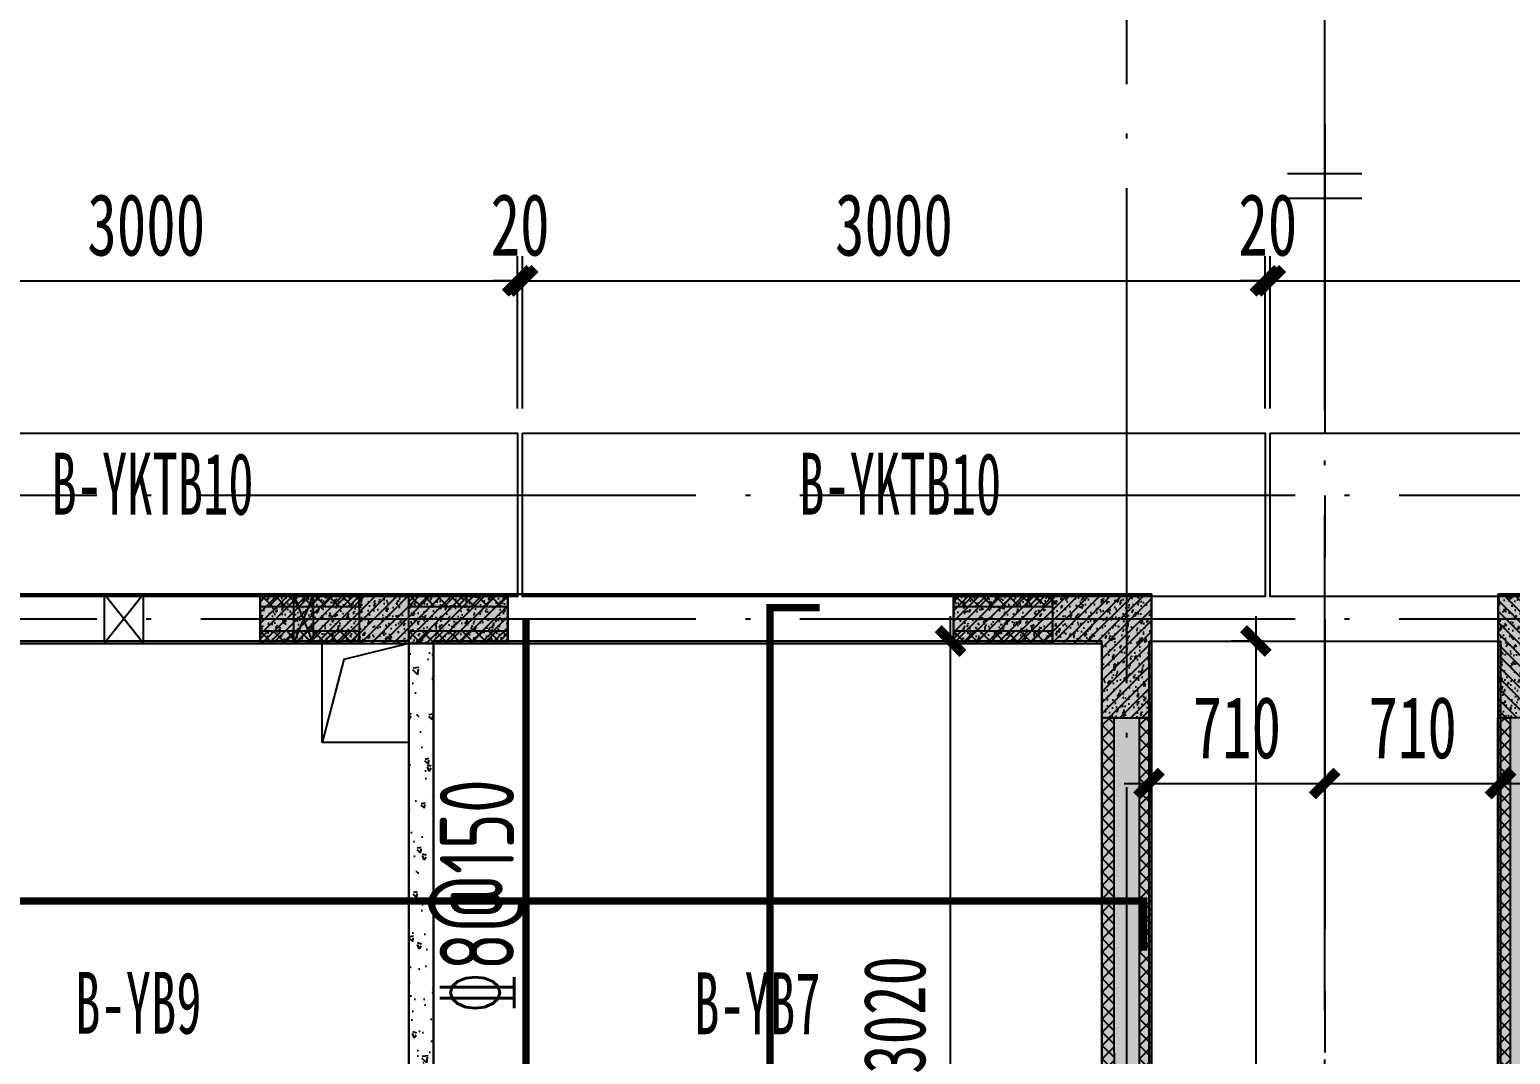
# Model space of a CAD drawing. Extents: x -3200779283 to -8106663, y 659664 to 1123462.
# Drawn here: x -8155031 to -8149051, y 1015179 to 1019318 of the extents above; entities that cross this region are included whole.
import ezdxf
from ezdxf.enums import TextEntityAlignment as Align

# ---------------------------------------------------------------- set-up
doc = ezdxf.new("R2010")
doc.units = 0
doc.header["$LTSCALE"] = 1000
doc.header["$MEASUREMENT"] = 0
for name, pattern in [('120-墙体$0$CONTINOUS', [0]), ('3#-轴线$0$DOTE', [2.42, 2, -0.2, 0.02, -0.2]), ('3#4#5#$0$DASH', [0.35, 0.25, -0.1]), ('4#-标准层$0$CENTER', [2, 1.25, -0.25, 0.25, -0.25]), ('DASH', [0.35, 0.25, -0.1])]:
    doc.linetypes.add(name, pattern=pattern)
doc.layers.get('Defpoints').update_dxf_attribs({"color": 30, "linetype": 'DASH'})
for name, color, linetype in [('120-墙体$0$S-SLAB-HOLE', 5, 'Continuous'), ('120-墙体$0$S-WALL', 40, 'Continuous'), ('120-墙体$0$S-WALL-BEAM', 120, 'Continuous'), ('120-墙体$0$S-WALL-COLU', 252, '120-墙体$0$CONTINOUS'), ('120-墙体$0$S-WALL-COLU-HATC', 16, 'Continuous'), ('120-墙体$0$S-WALL-HATC', 253, 'Continuous'), ('120-墙体$0$提结构条件', 7, 'Continuous'), ('120-墙体$0$暖-首层和标准层暖通套管_TZ$0$H-暖洞-剪力墙', 6, 'Continuous'), ('120-墙体$0$暖-首层和标准层暖通套管_TZ$0$H-暖洞-穿梁', 3, 'Continuous'), ('3#-轴线$0$A-ANNO-DOTE', 10, '3#-轴线$0$DOTE'), ('3#4#5#$0$PC-SLAB', 6, '3#4#5#$0$DASH'), ('3#4#5#$0$S-ANNO-TEXT', 7, 'Continuous'), ('3#4#5#$0$S-DIMS-SLAB', 120, 'Continuous'), ('3#4#5#$0$S-PC-FQ-WYQ', 4, 'Continuous'), ('3#4#5#$0$S-PC-SLAB', 6, 'Continuous'), ('3#4#5#$0$S-WALL-HATC', 253, 'Continuous'), ('3#4#5#$0$可计入现浇段', 60, 'Continuous'), ('4#-标准层$0$THIN', 7, 'Continuous'), ('S-ANNO-TEXT', 7, 'Continuous'), ('S-REIN', 1, 'Continuous')]:
    doc.layers.add(name, color=color, linetype=linetype)
doc.layers.add('提资不打印', color=2, linetype='Continuous', plot=False)
doc.styles.add('3#4#5#$0$外部参照 1$0$宋体', font='', dxfattribs={"width": 0.8})
doc.styles.add('3#4#5#$0$楷体', font='', dxfattribs={"width": 0.7})
doc.styles.add('FromPkpm', font='Pkpmeng', dxfattribs={"width": 0.7, "bigfont": 'Pkpmchn'})
doc.styles.get('3#4#5#$0$外部参照 1$0$宋体').set_extended_font_data('SimSun')
doc.styles.get('3#4#5#$0$楷体').set_extended_font_data('KaiTi_GB2312')
doc.dimstyles.new('3#4#5#$0$TSSD_100_100', dxfattribs={"dimtxt": 250, "dimasz": 100, "dimexe": 100, "dimexo": 250, "dimgap": 100, "dimtad": 1, "dimdec": 0, "dimzin": 0, "dimdsep": 46, "dimtxsty": '3#4#5#$0$楷体', "dimblk": '3#4#5#$0$_ArchTick', "dimcen": 0, "dimdle": 100, "dimclrt": 7, "dimadec": 0, "dimazin": 0, "dimtfac": 1, "dimtdec": 0, "dimtix": 1, "dimtmove": 2, "dimatfit": 3, "dimfxl": 1, "dimtolj": 1, "dimtzin": 0, "dimarcsym": 0})

# ---------------------------------------------------------------- blocks, each defined once
blk = doc.blocks.new('jf')
at = {"layer": 'S-REIN', "const_width": 30}
for points in [[(-8149118.8, 1005775.6), (-8149318.8, 1005775.6), (-8149318.8, 1016983.1), (-8149118.8, 1016983.1)], [(-8155846.8, 1015598), (-8155846.8, 1015798), (-8147810.5, 1015798), (-8147810.5, 1015598)]]:
    blk.add_lwpolyline(points, dxfattribs=at)
at = {"layer": '提资不打印', "color": 2, "const_width": 30}
blk.add_lwpolyline([(-8150304.5, 1013738), (-8150304.5, 1016938)], dxfattribs=at)
at = {"layer": '提资不打印', "lineweight": 25, "style": 'FromPkpm', "width": 0.7}
blk.add_text('%%1328@150', height=300, rotation=90, dxfattribs=at).set_placement((-8150352.7, 1015338))
blk = doc.blocks.new('3#4#5#$0$B-YWQ6')
at = {"layer": '3#4#5#$0$S-PC-FQ-WYQ'}
h = blk.add_hatch(dxfattribs=at)
h.set_pattern_fill('ANSI37', color=256, scale=12, angle=90)
h.set_pattern_definition([(135, (-989707.843, 842389.808), (-26.9407684, -26.9407684), []), (225, (-989707.843, 842389.808), (26.9407684, -26.9407684), [])])
h.paths.add_polyline_path([(-127905.3, 326688.4), (-127855.3, 326688.4), (-127855.4, 329388.4), (-127905.4, 329388.4)])
h.paths.add_polyline_path([(-127855.2, 326488.4), (-127905.2, 326488.4), (-127905.2, 326388.4), (-127855.2, 326388.4)])
h = blk.add_hatch(dxfattribs=at)
h.set_pattern_fill('ANSI37', color=256, scale=12, angle=90)
h.set_pattern_definition([(135, (-989557.843, 842389.808), (-26.9407684, -26.9407684), []), (225, (-989557.843, 842389.808), (26.9407684, -26.9407684), [])])
h.paths.add_polyline_path([(-127755.2, 326388.4), (-127705.2, 326388.4), (-127705.4, 329388.4), (-127755.4, 329388.4)])
h = blk.add_hatch(dxfattribs=at)
h.set_pattern_fill('ANSI37', color=256, scale=12, angle=90)
h.set_pattern_definition([(135, (-989707.604, 838589.808), (-26.9407684, -26.9407684), []), (225, (-989707.604, 838589.808), (26.9407684, -26.9407684), [])])
h.paths.add_polyline_path([(-127905.4, 325038.3), (-127855.4, 325038.3), (-127855.2, 325688.4), (-127905.2, 325688.4)])
h = blk.add_hatch(dxfattribs=at)
h.set_pattern_fill('ANSI37', color=256, scale=12, angle=90)
h.set_pattern_definition([(135, (-989557.604, 838589.808), (-26.9407684, -26.9407684), []), (225, (-989557.604, 838589.808), (26.9407684, -26.9407684), [])])
h.paths.add_polyline_path([(-127755.4, 325038.3), (-127705.4, 325038.3), (-127705.2, 325688.4), (-127755.2, 325688.4)])
for p, q in [((-127906, 326688.4), (-127855.3, 326688.4)), ((-127905.2, 326488.4), (-127855.2, 326488.4))]:
    blk.add_line(p, q, dxfattribs=at)
blk.add_lwpolyline([(-127855.3, 326688.4), (-127855.4, 329388.4), (-127905.4, 329388.4), (-127905.2, 326388.4), (-127855.2, 326388.4), (-127855.2, 326488.4)], dxfattribs=at)
for points in [[(-127905.4, 329388.4), (-127705.4, 329388.4), (-127705.2, 326388.4), (-127905.2, 326388.4)], [(-127755.2, 326388.4), (-127705.2, 326388.4), (-127705.4, 329388.4), (-127755.4, 329388.4)], [(-127905.4, 326388.4), (-127705.2, 326388.4), (-127705.2, 325688.4), (-127905.4, 325688.4)], [(-127905.4, 325038.3), (-127855.4, 325038.3), (-127855.2, 325688.4), (-127905.2, 325688.4)], [(-127905.2, 325688.4), (-127705.2, 325688.4), (-127705.4, 325038.3), (-127905.4, 325038.3)], [(-127755.4, 325038.3), (-127705.4, 325038.3), (-127705.2, 325688.4), (-127755.2, 325688.4)]]:
    blk.add_lwpolyline(points, close=True, dxfattribs=at)
blk = doc.blocks.new('3#4#5#$0$B-YWQ4')
at = {"layer": '3#4#5#$0$S-PC-FQ-WYQ'}
h = blk.add_hatch(dxfattribs=at)
h.set_pattern_fill('ANSI37', color=256, scale=12, angle=180)
h.set_pattern_definition([(225, (-649357.165, -531964.018), (26.9407684, -26.9407684), []), (315, (-649357.165, -531964.018), (26.9407684, 26.9407684), [])])
h.paths.add_polyline_path([(-135005.8, 329838.4), (-135005.8, 329888.4), (-135605.8, 329888.4), (-135605.8, 329838.4)])
h = blk.add_hatch(dxfattribs=at)
h.set_pattern_fill('ANSI37', color=256, scale=12, angle=180)
h.set_pattern_definition([(225, (-646857.172, -531964.016), (26.9407684, -26.9407684), []), (315, (-646857.172, -531964.016), (26.9407684, 26.9407684), [])])
h.paths.add_polyline_path([(-132505.8, 329838.4), (-132505.8, 329888.4), (-133505.8, 329888.4), (-133505.8, 329838.4)])
h = blk.add_hatch(dxfattribs=at)
h.set_pattern_fill('ANSI37', color=256, scale=12, angle=180)
h.set_pattern_definition([(225, (-644507.274, -531964.016), (26.9407684, -26.9407684), []), (315, (-644507.274, -531964.016), (26.9407684, 26.9407684), [])])
h.paths.add_polyline_path([(-130905.9, 329838.4), (-130905.9, 329888.4), (-131305.8, 329888.4), (-131305.8, 329838.4)])
h = blk.add_hatch(dxfattribs=at)
h.set_pattern_fill('ANSI37', color=256, scale=12, angle=180)
h.set_pattern_definition([(225, (-649357.165, -532114.018), (26.9407684, -26.9407684), []), (315, (-649357.165, -532114.018), (26.9407684, 26.9407684), [])])
h.paths.add_polyline_path([(-135005.8, 329688.4), (-135005.8, 329738.4), (-135605.8, 329738.4), (-135605.8, 329688.4)])
h = blk.add_hatch(dxfattribs=at)
h.set_pattern_fill('ANSI37', color=256, scale=12, angle=180)
h.set_pattern_definition([(225, (-646857.172, -532114.016), (26.9407684, -26.9407684), []), (315, (-646857.172, -532114.016), (26.9407684, 26.9407684), [])])
h.paths.add_polyline_path([(-132505.8, 329688.4), (-132505.8, 329738.4), (-133505.8, 329738.4), (-133505.8, 329688.4)])
h = blk.add_hatch(dxfattribs=at)
h.set_pattern_fill('ANSI37', color=256, scale=12, angle=180)
h.set_pattern_definition([(225, (-644507.274, -532114.016), (26.9407684, -26.9407684), []), (315, (-644507.274, -532114.016), (26.9407684, 26.9407684), [])])
h.paths.add_polyline_path([(-130905.9, 329688.4), (-130905.9, 329738.4), (-131305.8, 329738.4), (-131305.8, 329688.4)])
for points in [[(-135005.8, 329838.4), (-135005.8, 329888.4), (-135605.8, 329888.4), (-135605.8, 329838.4)], [(-135605.8, 329688.4), (-135605.8, 329888.4), (-135005.8, 329888.4), (-135005.8, 329688.4)], [(-135005.8, 329888.4), (-133505.8, 329888.4), (-133505.8, 329688.4), (-135005.8, 329688.4)], [(-132505.8, 329838.4), (-132505.8, 329888.4), (-133505.8, 329888.4), (-133505.8, 329838.4)], [(-133505.8, 329688.4), (-133505.8, 329888.4), (-132505.8, 329888.4), (-132505.8, 329688.4)], [(-132505.8, 329888.4), (-131305.8, 329888.4), (-131305.8, 329688.4), (-132505.8, 329688.4)], [(-130905.9, 329838.4), (-130905.9, 329888.4), (-131305.8, 329888.4), (-131305.8, 329838.4)], [(-131305.8, 329688.4), (-131305.8, 329888.4), (-130905.9, 329888.4), (-130905.9, 329688.4)], [(-135005.8, 329688.4), (-135005.8, 329738.4), (-135605.8, 329738.4), (-135605.8, 329688.4)], [(-132505.8, 329688.4), (-132505.8, 329738.4), (-133505.8, 329738.4), (-133505.8, 329688.4)], [(-130905.9, 329688.4), (-130905.9, 329738.4), (-131305.8, 329738.4), (-131305.8, 329688.4)]]:
    blk.add_lwpolyline(points, close=True, dxfattribs=at)
blk = doc.blocks.new('3#4#5#$0$B-YWQ5')
at = {"layer": '3#4#5#$0$S-PC-FQ-WYQ'}
h = blk.add_hatch(dxfattribs=at)
h.set_pattern_fill('ANSI37', color=256, scale=12, angle=180)
h.set_pattern_definition([(225, (-643907.263, -531964.016), (26.9407684, -26.9407684), []), (315, (-643907.263, -531964.016), (26.9407684, 26.9407684), [])])
h.paths.add_polyline_path([(-130305.8, 329838.4), (-130305.8, 329888.4), (-130705.8, 329888.4), (-130705.8, 329838.4)])
h = blk.add_hatch(dxfattribs=at)
h.set_pattern_fill('ANSI37', color=256, scale=12, angle=180)
h.set_pattern_definition([(225, (-641707.172, -531964.02), (26.9407684, -26.9407684), []), (315, (-641707.172, -531964.02), (26.9407684, 26.9407684), [])])
h.paths.add_polyline_path([(-128105.8, 329838.4), (-128105.8, 329888.4), (-128505.8, 329888.4), (-128505.8, 329838.4)])
h = blk.add_hatch(dxfattribs=at)
h.set_pattern_fill('ANSI37', color=256, scale=12, angle=180)
h.set_pattern_definition([(225, (-643907.263, -532114.016), (26.9407684, -26.9407684), []), (315, (-643907.263, -532114.016), (26.9407684, 26.9407684), [])])
h.paths.add_polyline_path([(-130305.8, 329688.4), (-130305.8, 329738.4), (-130705.8, 329738.4), (-130705.8, 329688.4)])
h = blk.add_hatch(dxfattribs=at)
h.set_pattern_fill('ANSI37', color=256, scale=12, angle=180)
h.set_pattern_definition([(225, (-641707.172, -532114.02), (26.9407684, -26.9407684), []), (315, (-641707.172, -532114.02), (26.9407684, 26.9407684), [])])
h.paths.add_polyline_path([(-128105.8, 329688.4), (-128105.8, 329738.4), (-128505.8, 329738.4), (-128505.8, 329688.4)])
for points in [[(-130305.8, 329838.4), (-130305.8, 329888.4), (-130705.8, 329888.4), (-130705.8, 329838.4)], [(-130705.8, 329688.4), (-130705.8, 329888.4), (-130305.8, 329888.4), (-130305.8, 329688.4)], [(-130305.8, 329888.4), (-128505.8, 329888.4), (-128505.8, 329688.4), (-130305.8, 329688.4)], [(-128105.8, 329838.4), (-128105.8, 329888.4), (-128505.8, 329888.4), (-128505.8, 329838.4)], [(-128505.8, 329688.4), (-128505.8, 329888.4), (-128105.8, 329888.4), (-128105.8, 329688.4)], [(-130305.8, 329688.4), (-130305.8, 329738.4), (-130705.8, 329738.4), (-130705.8, 329688.4)], [(-128105.8, 329688.4), (-128105.8, 329738.4), (-128505.8, 329738.4), (-128505.8, 329688.4)]]:
    blk.add_lwpolyline(points, close=True, dxfattribs=at)
blk = doc.blocks.new('3#4#5#$0$A$C53EF3948')
at = {"layer": '3#4#5#$0$可计入现浇段'}
blk.add_lwpolyline([(17300.2, 0), (17300.2, 0), (17300.2, 0), (17100.2, 0), (17100.2, 0), (17100.2, 0), (17100.2, -200), (17300.2, -200), (17300.2, 0)], dxfattribs=at)
at = {"layer": '3#4#5#$0$S-PC-FQ-WYQ'}
for name, p in [('3#4#5#$0$B-YWQ4', (148006, -329888.4)), ('3#4#5#$0$B-YWQ5', (148006, -329888.4)), ('3#4#5#$0$B-YWQ6', (148005.5, -329888.5))]:
    blk.add_blockref(name, p, dxfattribs=at)
at = {"layer": '3#4#5#$0$S-PC-FQ-WYQ', "xscale": -1}
blk.add_blockref('3#4#5#$0$B-YWQ6', (-106005.9, -329888.5), dxfattribs=at)
blk = doc.blocks.new('3#4#5#$0$ban3')
at = {"layer": '3#4#5#$0$S-WALL-HATC', "ltscale": 100}
h = blk.add_hatch(dxfattribs=at)
h.set_pattern_fill('AR-CONC', color=256, scale=25, angle=-270, style=0)
h.set_pattern_definition([(140, (0, 0), (15.688034, 179.315046), [18.75, -206.25]), (85, (0, 0), (-188.04803, -34.68783), [15, -165]), (190.4514, (1.3, 14.94), (-172.359886, 144.627345), [15.93505, -175.28553]), (136.1842, (-50, 0), (41.37975, 266.81026), [28.125, -309.375]), (186.6356, (-46.55, 22.23), (-243.52947, 233.66568), [23.90257, -262.92825]), (81.1842, (-50, 0), (-243.52965, 233.66549), [22.5, -247.5]), (111, (-37.5, 25), (100.654723, 149.226763), [18.75, -206.25]), (56, (-37.5, 25), (-181.28751, 60.82883), [15, -165]), (161.4514, (-29.11, 37.44), (-80.632624, 210.05566), [15.93505, -175.28553]), (127.5, (0, 0), (-83.2234635, 3.039964), [0, -163, 0, -167.5, 0, -165.625]), (97.5, (0, 0), (-98.602928, 65.767384), [0, -95.5, 0, -159.25, 0, -63.125]), (57.5, (0, -55.75), (5.638718, 133.455609), [0, -62.5, 0, -195, 0, -258.75]), (47.5, (0, -80.75), (-25.026246, 145.796542), [0, -81.25, 0, -129.5, 0, -183.75])])
h.paths.add_polyline_path([(-216732, 412975), (-216832, 412975), (-216832, 409975), (-216732, 409975)])
h.paths.add_polyline_path([(-214532, 412975), (-214632, 412975), (-214632, 409975), (-214532, 409975)])
at = {"layer": '3#4#5#$0$S-PC-SLAB'}
for points in [[(-214632, 409965), (-214632, 412985), (-216732, 412985), (-216732, 409965)], [(-211832, 409965), (-211832, 412985), (-214532, 412985), (-214532, 409965)]]:
    blk.add_lwpolyline(points, close=True, dxfattribs=at)
at = {"layer": '3#4#5#$0$S-WALL-HATC', "ltscale": 100}
blk.add_lwpolyline([(-214532, 409975), (-214532, 412975), (-214632, 412975), (-214632, 409975)], close=True, dxfattribs=at)
blk = doc.blocks.new('3#4#5#$0$_ArchTick')
at = {"color": 0, "linetype": 'ByBlock', "const_width": 0.4}
blk.add_lwpolyline([(-0.5, -0.5), (0.5, 0.5)], dxfattribs=at)
blk = doc.blocks.new('*D795')
at = {"layer": '3#4#5#$0$S-DIMS-SLAB', "color": 0, "lineweight": -2, "transparency": 16777216}
for p, q in [((166385.4, 162465), (166385.4, 165685)), ((166746.8, 165585), (166285.4, 165585)), ((166746.8, 162565), (166285.4, 162565))]:
    blk.add_line(p, q, dxfattribs=at)
at = {"layer": 'Defpoints', "color": 0, "transparency": 16777216}
for p in [(166385.4, 165585), (166996.8, 165585), (166996.8, 162565)]:
    blk.add_point(p, dxfattribs=at)
at = {"layer": '3#4#5#$0$S-DIMS-SLAB', "color": 0, "lineweight": -2, "transparency": 16777216, "xscale": 100, "yscale": 100, "zscale": 100}
for p, rotation in [((166385.4, 165585), 90), ((166385.4, 162565), 270)]:
    blk.add_blockref('3#4#5#$0$_ArchTick', p, dxfattribs=dict(at, rotation=rotation))
at = {"layer": '3#4#5#$0$S-DIMS-SLAB', "color": 7, "transparency": 16777216, "insert": (166160.4, 164075), "char_height": 250, "attachment_point": 5, "rotation": 90, "style": '3#4#5#$0$楷体'}
blk.add_mtext('\\A1;3020', dxfattribs=at)
blk = doc.blocks.new('*D877')
at = {"layer": '3#4#5#$0$S-DIMS-SLAB', "color": 0, "lineweight": -2, "transparency": 16777216}
for p, q in [((164894.7, 329798.5), (164894.7, 324678.5)), ((164923.5, 329698.5), (164794.7, 329698.5)), ((164923.5, 324778.5), (164794.7, 324778.5))]:
    blk.add_line(p, q, dxfattribs=at)
at = {"layer": 'Defpoints', "color": 0, "transparency": 16777216}
for p in [(165173.5, 329698.5), (164894.7, 324778.5), (165173.5, 324778.5)]:
    blk.add_point(p, dxfattribs=at)
at = {"layer": '3#4#5#$0$S-DIMS-SLAB', "color": 0, "lineweight": -2, "transparency": 16777216, "xscale": 100, "yscale": 100, "zscale": 100}
for p, rotation in [((164894.7, 329698.5), 90), ((164894.7, 324778.5), 270)]:
    blk.add_blockref('3#4#5#$0$_ArchTick', p, dxfattribs=dict(at, rotation=rotation))
at = {"layer": '3#4#5#$0$S-DIMS-SLAB', "color": 7, "transparency": 16777216, "insert": (164669.7, 327238.5), "char_height": 250, "attachment_point": 5, "rotation": 90, "style": '3#4#5#$0$楷体'}
blk.add_mtext('\\A1;4920', dxfattribs=at)
blk = doc.blocks.new('*D878')
at = {"layer": '3#4#5#$0$S-DIMS-SLAB', "color": 0, "lineweight": -2, "transparency": 16777216}
for p, q in [((165173.1, 329448.5), (165173.1, 329022.9)), ((165883.5, 329448.5), (165883.5, 329022.9)), ((165073.1, 329122.9), (165983.5, 329122.9))]:
    blk.add_line(p, q, dxfattribs=at)
at = {"layer": 'Defpoints', "color": 0, "transparency": 16777216}
for p in [(165173.1, 329698.5), (165883.5, 329698.5), (165883.5, 329122.9)]:
    blk.add_point(p, dxfattribs=at)
at = {"layer": '3#4#5#$0$S-DIMS-SLAB', "color": 0, "lineweight": -2, "transparency": 16777216, "xscale": 100, "yscale": 100, "zscale": 100, "rotation": 180}
blk.add_blockref('3#4#5#$0$_ArchTick', (165173.1, 329122.9), dxfattribs=at)
at = {"layer": '3#4#5#$0$S-DIMS-SLAB', "color": 0, "lineweight": -2, "transparency": 16777216, "xscale": 100, "yscale": 100, "zscale": 100}
blk.add_blockref('3#4#5#$0$_ArchTick', (165883.5, 329122.9), dxfattribs=at)
at = {"layer": '3#4#5#$0$S-DIMS-SLAB', "color": 7, "transparency": 16777216, "insert": (165528.3, 329347.9), "char_height": 250, "attachment_point": 5, "style": '3#4#5#$0$楷体'}
blk.add_mtext('\\A1;710', dxfattribs=at)
blk = doc.blocks.new('*D918')
at = {"layer": '3#4#5#$0$S-DIMS-SLAB', "color": 0, "lineweight": -2, "transparency": 16777216}
for p, q in [((158913.2, 330638.4), (158913.2, 331253.5)), ((161913.2, 330638.4), (161913.2, 331253.5)), ((158813.2, 331153.5), (162013.2, 331153.5))]:
    blk.add_line(p, q, dxfattribs=at)
at = {"layer": 'Defpoints', "color": 0, "transparency": 16777216}
for p in [(161913.2, 331153.5), (158913.2, 330388.4), (161913.2, 330388.4)]:
    blk.add_point(p, dxfattribs=at)
at = {"layer": '3#4#5#$0$S-DIMS-SLAB', "color": 0, "lineweight": -2, "transparency": 16777216, "xscale": 100, "yscale": 100, "zscale": 100, "rotation": 180}
blk.add_blockref('3#4#5#$0$_ArchTick', (158913.2, 331153.5), dxfattribs=at)
at = {"layer": '3#4#5#$0$S-DIMS-SLAB', "color": 0, "lineweight": -2, "transparency": 16777216, "xscale": 100, "yscale": 100, "zscale": 100}
blk.add_blockref('3#4#5#$0$_ArchTick', (161913.2, 331153.5), dxfattribs=at)
at = {"layer": '3#4#5#$0$S-DIMS-SLAB', "color": 7, "transparency": 16777216, "insert": (160413.2, 331378.5), "char_height": 250, "attachment_point": 5, "style": '3#4#5#$0$楷体'}
blk.add_mtext('\\A1;3000', dxfattribs=at)
blk = doc.blocks.new('*D919')
at = {"layer": '3#4#5#$0$S-DIMS-SLAB', "color": 0, "lineweight": -2, "transparency": 16777216}
for p, q in [((161913.2, 330638.4), (161913.2, 331253.5)), ((161933.2, 330638.4), (161933.2, 331253.5)), ((161913.2, 331153.5), (161813.2, 331153.5)), ((161913.2, 331153.5), (161933.2, 331153.5)), ((161933.2, 331153.5), (162033.2, 331153.5))]:
    blk.add_line(p, q, dxfattribs=at)
at = {"layer": 'Defpoints', "color": 0, "transparency": 16777216}
for p in [(161933.2, 331153.5), (161913.2, 330388.4), (161933.2, 330388.4)]:
    blk.add_point(p, dxfattribs=at)
at = {"layer": '3#4#5#$0$S-DIMS-SLAB', "color": 0, "lineweight": -2, "transparency": 16777216, "xscale": 100, "yscale": 100, "zscale": 100}
blk.add_blockref('3#4#5#$0$_ArchTick', (161913.2, 331153.5), dxfattribs=at)
at = {"layer": '3#4#5#$0$S-DIMS-SLAB', "color": 0, "lineweight": -2, "transparency": 16777216, "xscale": 100, "yscale": 100, "zscale": 100, "rotation": 180}
blk.add_blockref('3#4#5#$0$_ArchTick', (161933.2, 331153.5), dxfattribs=at)
at = {"layer": '3#4#5#$0$S-DIMS-SLAB', "color": 7, "transparency": 16777216, "insert": (161923.2, 331378.5), "char_height": 250, "attachment_point": 5, "style": '3#4#5#$0$楷体'}
blk.add_mtext('\\A1;20', dxfattribs=at)
blk = doc.blocks.new('*D920')
at = {"layer": '3#4#5#$0$S-DIMS-SLAB', "color": 0, "lineweight": -2, "transparency": 16777216}
for p, q in [((161933.2, 330638.4), (161933.2, 331253.5)), ((164933.2, 330638.4), (164933.2, 331253.5)), ((161833.2, 331153.5), (165033.2, 331153.5))]:
    blk.add_line(p, q, dxfattribs=at)
at = {"layer": 'Defpoints', "color": 0, "transparency": 16777216}
for p in [(164933.2, 331153.5), (161933.2, 330388.4), (164933.2, 330388.4)]:
    blk.add_point(p, dxfattribs=at)
at = {"layer": '3#4#5#$0$S-DIMS-SLAB', "color": 0, "lineweight": -2, "transparency": 16777216, "xscale": 100, "yscale": 100, "zscale": 100, "rotation": 180}
blk.add_blockref('3#4#5#$0$_ArchTick', (161933.2, 331153.5), dxfattribs=at)
at = {"layer": '3#4#5#$0$S-DIMS-SLAB', "color": 0, "lineweight": -2, "transparency": 16777216, "xscale": 100, "yscale": 100, "zscale": 100}
blk.add_blockref('3#4#5#$0$_ArchTick', (164933.2, 331153.5), dxfattribs=at)
at = {"layer": '3#4#5#$0$S-DIMS-SLAB', "color": 7, "transparency": 16777216, "insert": (163433.2, 331378.5), "char_height": 250, "attachment_point": 5, "style": '3#4#5#$0$楷体'}
blk.add_mtext('\\A1;3000', dxfattribs=at)
blk = doc.blocks.new('*D921')
at = {"layer": '3#4#5#$0$S-DIMS-SLAB', "color": 0, "lineweight": -2, "transparency": 16777216}
for p, q in [((164933.2, 330638.4), (164933.2, 331253.5)), ((164953.2, 330638.4), (164953.2, 331253.5)), ((164933.2, 331153.5), (164833.2, 331153.5)), ((164933.2, 331153.5), (164953.2, 331153.5)), ((164953.2, 331153.5), (165053.2, 331153.5))]:
    blk.add_line(p, q, dxfattribs=at)
at = {"layer": 'Defpoints', "color": 0, "transparency": 16777216}
for p in [(164953.2, 331153.5), (164933.2, 330388.4), (164953.2, 330388.4)]:
    blk.add_point(p, dxfattribs=at)
at = {"layer": '3#4#5#$0$S-DIMS-SLAB', "color": 0, "lineweight": -2, "transparency": 16777216, "xscale": 100, "yscale": 100, "zscale": 100}
blk.add_blockref('3#4#5#$0$_ArchTick', (164933.2, 331153.5), dxfattribs=at)
at = {"layer": '3#4#5#$0$S-DIMS-SLAB', "color": 0, "lineweight": -2, "transparency": 16777216, "xscale": 100, "yscale": 100, "zscale": 100, "rotation": 180}
blk.add_blockref('3#4#5#$0$_ArchTick', (164953.2, 331153.5), dxfattribs=at)
at = {"layer": '3#4#5#$0$S-DIMS-SLAB', "color": 7, "transparency": 16777216, "insert": (164943.2, 331378.5), "char_height": 250, "attachment_point": 5, "style": '3#4#5#$0$楷体'}
blk.add_mtext('\\A1;20', dxfattribs=at)
blk = doc.blocks.new('*D922')
at = {"layer": '3#4#5#$0$S-DIMS-SLAB', "color": 0, "lineweight": -2, "transparency": 16777216}
for p, q in [((164953.2, 330638.4), (164953.2, 331253.5)), ((167953.2, 330638.5), (167953.2, 331253.5)), ((164853.2, 331153.5), (168053.2, 331153.5))]:
    blk.add_line(p, q, dxfattribs=at)
at = {"layer": 'Defpoints', "color": 0, "transparency": 16777216}
for p in [(167953.2, 331153.5), (164953.2, 330388.4), (167953.2, 330388.5)]:
    blk.add_point(p, dxfattribs=at)
at = {"layer": '3#4#5#$0$S-DIMS-SLAB', "color": 0, "lineweight": -2, "transparency": 16777216, "xscale": 100, "yscale": 100, "zscale": 100, "rotation": 180}
blk.add_blockref('3#4#5#$0$_ArchTick', (164953.2, 331153.5), dxfattribs=at)
at = {"layer": '3#4#5#$0$S-DIMS-SLAB', "color": 0, "lineweight": -2, "transparency": 16777216, "xscale": 100, "yscale": 100, "zscale": 100}
blk.add_blockref('3#4#5#$0$_ArchTick', (167953.2, 331153.5), dxfattribs=at)
at = {"layer": '3#4#5#$0$S-DIMS-SLAB', "color": 7, "transparency": 16777216, "insert": (166453.2, 331378.5), "char_height": 250, "attachment_point": 5, "style": '3#4#5#$0$楷体'}
blk.add_mtext('\\A1;3000', dxfattribs=at)
blk = doc.blocks.new('*D871')
at = {"layer": '3#4#5#$0$S-DIMS-SLAB', "color": 0, "lineweight": -2, "transparency": 16777216}
for p, q in [((164463.5, 329448.5), (164463.5, 329022.9)), ((165173.1, 329448.5), (165173.1, 329022.9)), ((164363.5, 329122.9), (165273.1, 329122.9))]:
    blk.add_line(p, q, dxfattribs=at)
at = {"layer": 'Defpoints', "color": 0, "transparency": 16777216}
for p in [(164463.5, 329698.5), (165173.1, 329698.5), (165173.1, 329122.9)]:
    blk.add_point(p, dxfattribs=at)
at = {"layer": '3#4#5#$0$S-DIMS-SLAB', "color": 0, "lineweight": -2, "transparency": 16777216, "xscale": 100, "yscale": 100, "zscale": 100, "rotation": 180}
blk.add_blockref('3#4#5#$0$_ArchTick', (164463.5, 329122.9), dxfattribs=at)
at = {"layer": '3#4#5#$0$S-DIMS-SLAB', "color": 0, "lineweight": -2, "transparency": 16777216, "xscale": 100, "yscale": 100, "zscale": 100}
blk.add_blockref('3#4#5#$0$_ArchTick', (165173.1, 329122.9), dxfattribs=at)
at = {"layer": '3#4#5#$0$S-DIMS-SLAB', "color": 7, "transparency": 16777216, "insert": (164818.3, 329347.9), "char_height": 250, "attachment_point": 5, "style": '3#4#5#$0$楷体'}
blk.add_mtext('\\A1;710', dxfattribs=at)
blk = doc.blocks.new('120-墙体$0$retert')
at = {"layer": '120-墙体$0$暖-首层和标准层暖通套管_TZ$0$H-暖洞-剪力墙'}
for p, q in [((55012.6, 61028.7), (54812.7, 61187.7)), ((54812.7, 61028.7), (55012.6, 61187.7))]:
    blk.add_line(p, q, dxfattribs=at)
blk.add_lwpolyline([(55012.6, 61028.7), (55012.6, 61187.7), (54812.7, 61187.7), (54812.7, 61028.7)], close=True, dxfattribs=at)
blk = doc.blocks.new('120-墙体$0$ewrewr')
at = {"layer": '120-墙体$0$暖-首层和标准层暖通套管_TZ$0$H-暖洞-穿梁', "color": 2}
for p, q in [((54898, 62306.1), (54818, 62106.1)), ((54898, 62106.1), (54818, 62306.1))]:
    blk.add_line(p, q, dxfattribs=at)
blk.add_lwpolyline([(54898, 62306.1), (54818, 62306.1), (54818, 62106.1), (54898, 62106.1)], close=True, dxfattribs=at)
blk = doc.blocks.new('120-墙体$0$A$Ca94620f4')
at = {"layer": '120-墙体$0$提结构条件', "rotation": 90}
blk.add_blockref('120-墙体$0$retert', (57308.2, -54812.7), dxfattribs=at)
at = {"layer": '120-墙体$0$提结构条件'}
blk.add_blockref('120-墙体$0$ewrewr', (-57933, -62106.1), dxfattribs=at)
blk = doc.blocks.new('120-墙体$0$A$C8f34f6bc')
at = {"layer": '120-墙体$0$S-SLAB-HOLE'}
for p, q in [((-3150, -400), (-3150, 0)), ((-2800, -400), (-2800, 0)), ((-2800, -400), (-3150, -400))]:
    blk.add_line(p, q, dxfattribs=at)
for points in [[(-2800, 0), (-3061.6, -64.3), (-3150, -400)], [(0, -5000), (-248.2, -4896.9), (-350, -4650)]]:
    blk.add_lwpolyline(points, dxfattribs=at)
blk.add_lwpolyline([(-350, -5000), (-350, -4650), (0, -4650), (0, -5000)], close=True, dxfattribs=at)
for centre, radius in [((-4950, -150), 55), ((-230, -4580), 50)]:
    blk.add_circle(centre, radius, dxfattribs=at)
blk = doc.blocks.new('120-墙体')
at = {"layer": '120-墙体$0$S-WALL-COLU-HATC'}
h = blk.add_hatch(dxfattribs=at)
h.set_pattern_fill('AR-CONC', color=256, scale=10)
h.set_pattern_definition([(50, (6590.73, -241007.815), (71.726018, -6.275213), [7.5, -82.5]), (355, (6590.73, -241007.815), (-13.875133, 75.219213), [6, -66]), (100.4514, (6596.705, -241008.34), (57.850938, 68.943954), [6.37402, -70.114211]), (46.1842, (6590.73, -240987.815), (106.724105, -16.5519), [11.25, -123.75]), (96.6356, (6599.62, -240989.19), (93.46627, 97.411787), [9.56103, -105.1713]), (351.1842, (6590.73, -240987.82), (93.466195, 97.41186), [9, -99]), (21, (6600.73, -240992.815), (59.690705, -40.261889), [7.5, -82.5]), (326, (6600.73, -240992.815), (24.331533, 72.515005), [6, -66]), (71.4514, (6605.7, -240996.17), (84.022263, 32.25305), [6.37402, -70.114211]), (37.5, (6590.728, -241007.815), (1.2159855, 33.2893854), [0, -65.2, 0, -67, 0, -66.25]), (7.5, (6590.73, -241007.815), (26.306954, 39.441171), [0, -38.2, 0, -63.7, 0, -25.25]), (327.5, (6568.428, -241007.815), (53.3822436, -2.2554872), [0, -25, 0, -78, 0, -103.5]), (317.5, (6558.43, -241007.815), (58.318617, 10.010498), [0, -32.5, 0, -51.8, 0, -73.5])])
h.paths.add_polyline_path([(-2500, -100), (-2500, 100), (-3500, 100), (-3500, -100)])
h = blk.add_hatch(dxfattribs=at)
h.set_pattern_fill('ANSI31', color=256, scale=250, style=0)
h.set_pattern_definition([(45, (6590.728, -241007.815), (-22.097087, 22.097087), [])])
h.paths.add_polyline_path([(-2500, -100), (-2500, 100), (-3500, 100), (-3500, -100)])
h = blk.add_hatch(dxfattribs=at)
h.set_pattern_fill('AR-CONC', color=256, scale=10)
h.set_pattern_definition([(50, (-6158.425, -240595.61), (71.726018, -6.275213), [7.5, -82.5]), (355, (-6158.425, -240595.61), (-13.875133, 75.219213), [6, -66]), (100.4514, (-6152.45, -240596.135), (57.850938, 68.943954), [6.37402, -70.114211]), (46.1842, (-6158.425, -240575.61), (106.724105, -16.5519), [11.25, -123.75]), (96.6356, (-6149.53, -240576.99), (93.46627, 97.411787), [9.56103, -105.1713]), (351.1842, (-6158.42, -240575.61), (93.466195, 97.41186), [9, -99]), (21, (-6148.425, -240580.61), (59.690705, -40.261889), [7.5, -82.5]), (326, (-6148.425, -240580.61), (24.331533, 72.515005), [6, -66]), (71.4514, (-6143.45, -240583.97), (84.022263, 32.25305), [6.37402, -70.114211]), (37.5, (-6158.425, -240595.612), (1.2159855, 33.2893854), [0, -65.2, 0, -67, 0, -66.25]), (7.5, (-6158.425, -240595.612), (26.306954, 39.441171), [0, -38.2, 0, -63.7, 0, -25.25]), (327.5, (-6180.725, -240595.612), (53.3822436, -2.2554872), [0, -25, 0, -78, 0, -103.5]), (317.5, (-6190.725, -240595.612), (58.318617, 10.010498), [0, -32.5, 0, -51.8, 0, -73.5])])
h.paths.add_polyline_path([(-100, -100), (-100, -400), (100, -400), (100, 100), (-700, 100), (-700, -100)])
h = blk.add_hatch(dxfattribs=at)
h.set_pattern_fill('ANSI31', color=256, scale=250, style=0)
h.set_pattern_definition([(45, (-6158.425, -240595.612), (-22.097087, 22.097087), [])])
h.paths.add_polyline_path([(-100, -100), (-100, -400), (100, -400), (100, 100), (-700, 100), (-700, -100)])
at = {"layer": '120-墙体$0$S-WALL-HATC'}
for points in [[(-3500, 100), (-3500, -100), (-2850, -100), (-2850, 100)], [(-2850, 100), (-2850, -100), (-2500, -100), (-2500, 100)], [(-700, -100), (-100, -100), (100, 100), (-700, 100)], [(100, 100), (-100, -100), (-100, -3100), (-33.3, -3200), (100, -3200)]]:
    blk.add_hatch(color=256, dxfattribs=at).paths.add_polyline_path(points)
at = {"layer": '120-墙体$0$S-WALL'}
for p, q in [((-3500, -100), (-3500, 100)), ((-3500, 100), (-2850, 100)), ((-2850, 100), (-2500, 100)), ((-2500, 100), (-2500, -100)), ((-700, 100), (100, 100)), ((-700, 100), (-700, -100)), ((100, 100), (100, -3200)), ((-3500, -100), (-2850, -100)), ((-2850, -100), (-2500, -100)), ((-700, -100), (-100, -100)), ((-100, -100), (-100, -3100))]:
    blk.add_line(p, q, dxfattribs=at)
at = {"layer": '120-墙体$0$S-WALL-BEAM'}
for points in [[(-4700, 100), (-4700, -100), (-3500, -100), (-3500, 100)], [(-2500, 100), (-2500, -100), (-700, -100), (-700, 100)]]:
    blk.add_lwpolyline(points, close=True, dxfattribs=at)
at = {"layer": '120-墙体$0$S-WALL-COLU', "lineweight": -2}
blk.add_lwpolyline([(-2500, -100), (-2500, 100), (-3500, 100), (-3500, -100)], close=True, dxfattribs=at)
at = {"layer": '120-墙体$0$S-WALL-COLU', "linetype": 'ByBlock'}
blk.add_lwpolyline([(-100, -100), (-100, -400), (100, -400), (100, 100), (-700, 100), (-700, -100), (-100, -100)], dxfattribs=at)
for name, p in [('120-墙体$0$A$Ca94620f4', (-250, -100)), ('120-墙体$0$A$C8f34f6bc', (-100, -100))]:
    blk.add_blockref(name, p)
blk = doc.blocks.new('3#-轴线')
at = {"layer": '3#-轴线$0$A-ANNO-DOTE'}
for points in [[(20100, -5100), (20100, 5500)], [(20900, -16100), (20900, 5500)], [(-3000, 500), (44800, 500)], [(-3000, 0), (44800, 0)]]:
    blk.add_lwpolyline(points, dxfattribs=at)
blk = doc.blocks.new('3#4#5#$0$5#')
at = {"layer": '3#4#5#$0$S-ANNO-TEXT'}
blk.add_blockref('3#4#5#$0$ban3', (378828.8, -247400), dxfattribs=at)
at = {"layer": '3#4#5#$0$PC-SLAB', "linetype": 'ByBlock', "style": '3#4#5#$0$外部参照 1$0$宋体', "width": 0.6}
for s, p in [('B-YB9', (163105.1, 164121.8)), ('B-YB7', (165605.1, 164121.8))]:
    blk.add_text(s, height=250, dxfattribs=at).set_placement(p, align=Align.MIDDLE)
at = {"layer": '3#4#5#$0$S-DIMS-SLAB'}
dim = blk.add_linear_dim(base=(166385.4, 165585), p1=(166996.8, 162565), p2=(166996.8, 165585), angle=90, dimstyle='3#4#5#$0$TSSD_100_100', dxfattribs=at)
dim.commit()
dim.dimension.update_dxf_attribs({"geometry": '*D795', "text_midpoint": (166160.4, 164075)})
blk = doc.blocks.new('3#4#5#$0$3#屋顶层悬挑板')
at = {"layer": '3#4#5#$0$S-PC-SLAB'}
for points in [[(158913.2, 330538.8), (161913.2, 330538.8), (161913.2, 329878.8), (158913.2, 329878.8)], [(161933.2, 330538.8), (164933.2, 330538.8), (164933.2, 329878.8), (161933.2, 329878.8)], [(164953.2, 330538.8), (167953.2, 330538.8), (167953.2, 329878.8), (164953.2, 329878.8)], [(164463.5, 329698.5), (165883.5, 329698.5), (165883.5, 324778.5), (164463.5, 324778.5)]]:
    blk.add_lwpolyline(points, close=True, dxfattribs=at)
at = {"layer": '3#4#5#$0$PC-SLAB', "linetype": 'ByBlock', "style": '3#4#5#$0$外部参照 1$0$宋体', "width": 0.6}
for p in [(160438.5, 330332.1), (163458.5, 330332.1)]:
    blk.add_text('B-YKTB10', height=250, dxfattribs=at).set_placement(p, align=Align.MIDDLE)
at = {"layer": '3#4#5#$0$S-DIMS-SLAB'}
for base, p1, p2, picture, middle in [((161913.2, 331153.5), (158913.2, 330388.4), (161913.2, 330388.4), '*D918', (160413.2, 331378.5)), ((161933.2, 331153.5), (161913.2, 330388.4), (161933.2, 330388.4), '*D919', (161923.2, 331378.5)), ((164933.2, 331153.5), (161933.2, 330388.4), (164933.2, 330388.4), '*D920', (163433.2, 331378.5)), ((164953.2, 331153.5), (164933.2, 330388.4), (164953.2, 330388.4), '*D921', (164943.2, 331378.5)), ((167953.2, 331153.5), (164953.2, 330388.4), (167953.2, 330388.5), '*D922', (166453.2, 331378.5)), ((165173.1, 329122.9), (164463.5, 329698.5), (165173.1, 329698.5), '*D871', (164818.3, 329347.9)), ((165883.5, 329122.9), (165173.1, 329698.5), (165883.5, 329698.5), '*D878', (165528.3, 329347.9))]:
    dim = blk.add_linear_dim(base=base, p1=p1, p2=p2, dimstyle='3#4#5#$0$TSSD_100_100', dxfattribs=at)
    dim.commit()
    dim.dimension.update_dxf_attribs({"geometry": picture, "text_midpoint": middle})
dim = blk.add_linear_dim(base=(164894.7, 324778.5), p1=(165173.5, 329698.5), p2=(165173.5, 324778.5), angle=90, dimstyle='3#4#5#$0$TSSD_100_100', dxfattribs=at)
dim.commit()
dim.dimension.update_dxf_attribs({"geometry": '*D877', "text_midpoint": (164669.7, 327238.5)})

msp = doc.modelspace()

# ---------------------------------------------------------------- linework, layer by layer
at = {"layer": '4#-标准层$0$THIN', "linetype": '4#-标准层$0$CENTER'}
msp.add_line((-8149800.4, 1018935.7), (-8149800.4, 1001161.5), dxfattribs=at)
at = {"layer": '4#-标准层$0$THIN'}
for p, q in [((-8149650.4, 1018735.7), (-8149950.4, 1018735.7)), ((-8149650.4, 1018635.7), (-8149950.4, 1018635.7))]:
    msp.add_line(p, q, dxfattribs=at)

# ---------------------------------------------------------------- block references
for name, p in [('3#-轴线', (-8170700.4, 1016938)), ('120-墙体', (-8150600.4, 1016938))]:
    msp.add_blockref(name, p)
at = {"xscale": -1, "rotation": 3.622788229407092e-06}
msp.add_blockref('120-墙体', (-8149000.4, 1016938), dxfattribs=at)
at = {"layer": '3#4#5#$0$S-ANNO-TEXT'}
msp.add_blockref('3#4#5#$0$A$C53EF3948', (-8170800.4, 1017038.1), dxfattribs=at)
at = {"layer": '3#4#5#$0$S-PC-SLAB'}
for name, p in [('3#4#5#$0$5#', (-8317697.2, 851263.1)), ('3#4#5#$0$3#屋顶层悬挑板', (-8314973.6, 687149.6))]:
    msp.add_blockref(name, p, dxfattribs=at)
at = {"layer": 'S-ANNO-TEXT'}
msp.add_blockref('jf', (-2722, 0), dxfattribs=at)

doc.saveas('drawing.dxf')
